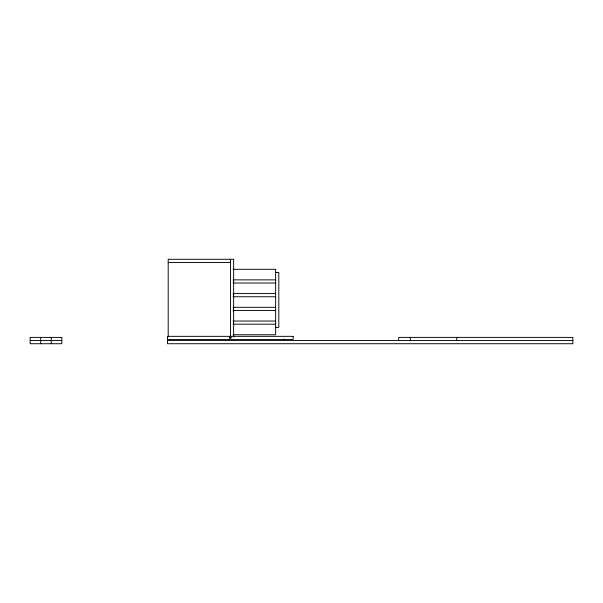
<?xml version="1.0" encoding="UTF-8"?>
<svg xmlns="http://www.w3.org/2000/svg" width="603" height="603" viewBox="0 0 603 603"><rect width="100%" height="100%" fill="white"/><g stroke="black" fill="none" stroke-linecap="round" stroke-linejoin="round"><path stroke-width="0.9" d="M168.199 262.441L230.482 262.441M233.052 269.307L275.646 269.307L275.646 334.748L233.052 334.748M275.646 272.473L278.812 272.473L278.812 327.361L275.646 327.361M233.052 279.86L275.646 279.86M233.052 283.026L275.646 283.026M233.052 293.586L275.646 293.586M233.052 296.751L275.646 296.751M233.052 307.304L275.646 307.304M233.052 310.47L275.646 310.47M233.052 321.03L275.646 321.03M233.052 324.195L275.646 324.195M229.306 337.394L231.175 337.394M167.498 339.504L229.781 339.504L229.781 336.338L167.498 336.338L167.498 343.725L572.85 343.725L572.85 337.394L398.673 337.394L398.673 340.559M30.15 340.559L61.815 340.559M167.498 340.559L572.85 340.559M456.735 337.394L456.735 340.559M410.289 337.394L410.289 340.559M283.614 338.976L283.614 340.559M233.647 337.152L233.647 259.275L168.199 259.275L168.199 336.791M233.421 279.747L233.421 283.455M233.421 293.638L233.421 297.339M233.421 307.53L233.421 311.231M233.421 320.495L233.421 324.195M230.482 259.275L230.482 338.095M51.263 337.394L51.263 343.725M40.703 337.394L40.703 343.725M293.118 336.338L230.836 336.338L230.836 339.504L293.118 339.504L293.118 336.338M61.815 337.394L30.15 337.394L30.15 343.725L61.815 343.725L61.815 337.394"/></g></svg>
